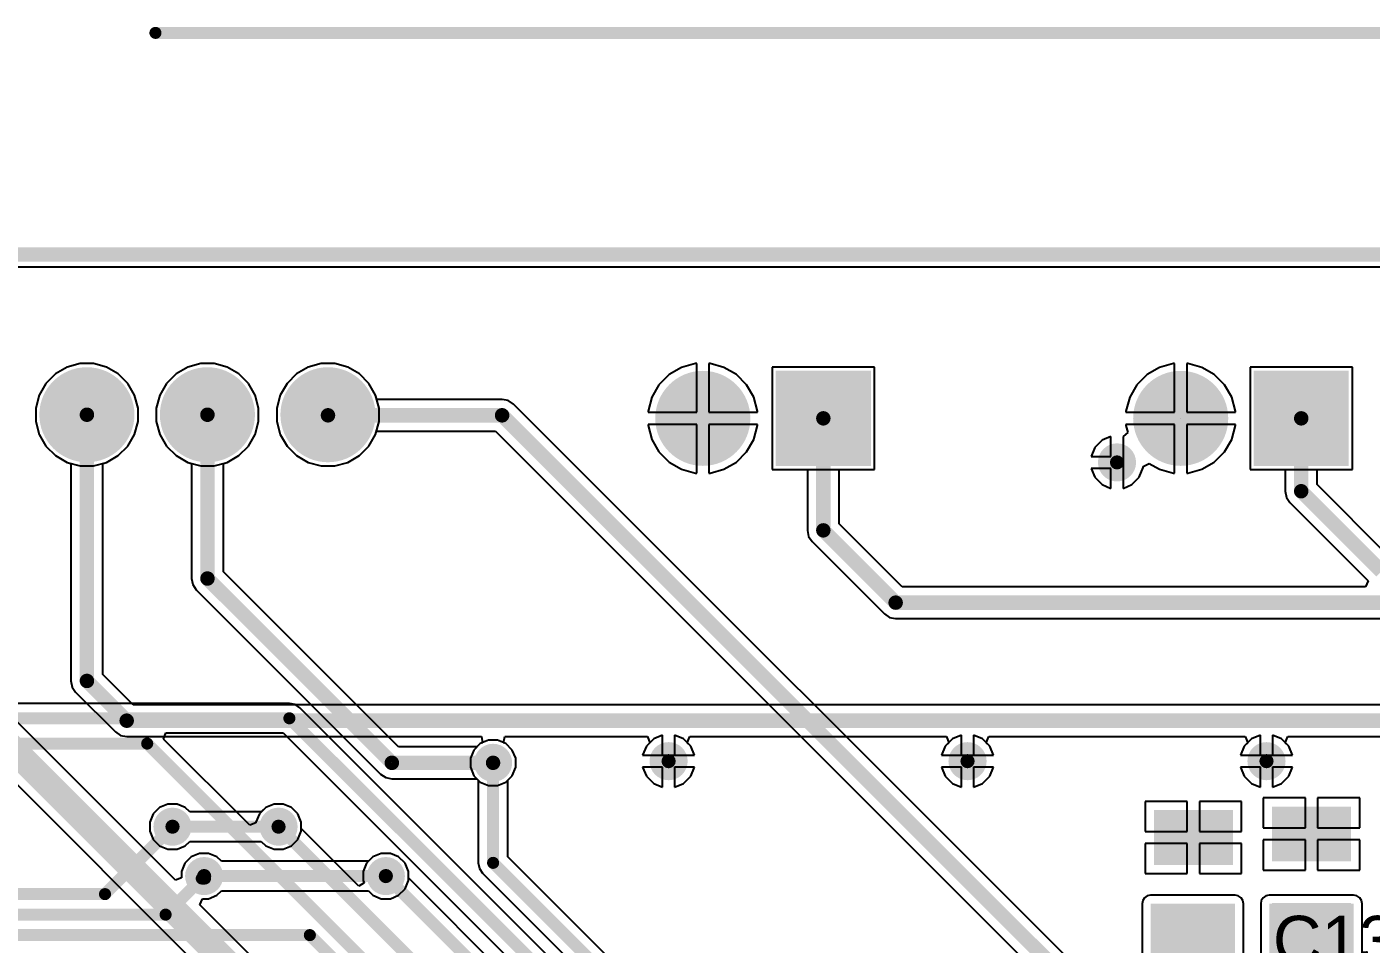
# Model space of a CAD drawing. Header units: millimetres. Extents: x -1231 to 5080, y -1243 to 680.
# Drawn here: x 52.48 to 80.81, y 34.51 to 53.85 of the extents above; entities that cross this region are included whole.
import ezdxf

# ---------------------------------------------------------------- set-up
doc = ezdxf.new("R2010")
doc.units = ezdxf.units.MM
for name, color, linetype in [('BottomLayer', 5, 'Continuous'), ('BottomPaste', 16, 'Continuous'), ('BottomSolder', 6, 'Continuous'), ('Mechanical1', 6, 'Continuous'), ('Mechanical2', 216, 'Continuous'), ('MultiLayer', 9, 'Continuous'), ('PadHoleLayer', 156, 'Continuous'), ('TopLayer', 1, 'Continuous'), ('TopOverlay', 2, 'Continuous'), ('TopSolder', 216, 'Continuous'), ('ViaHoleLayer', 16, 'Continuous')]:
    doc.layers.add(name, color=color, linetype=linetype)
doc.styles.add('Arial', font='', dxfattribs={"height": 0.2})
doc.styles.get('Arial').set_extended_font_data('Arial')

# ---------------------------------------------------------------- blocks, each defined once
blk = doc.blocks.new('0022232041_B_24')
at = {"layer": 'BottomLayer'}
blk.add_hatch(color=5, dxfattribs=at).paths.add_polyline_path([(-4.71, 0.9), (-2.91, 0.9), (-2.91, -0.9), (-4.71, -0.9)])
h = blk.add_hatch(color=5, dxfattribs=at)
edge = h.paths.add_edge_path()
edge.add_arc((-1.27, 0), 0.9, 0, 360)
h = blk.add_hatch(color=5, dxfattribs=at)
edge = h.paths.add_edge_path()
edge.add_arc((1.27, 0), 0.9, 0, 360)
h = blk.add_hatch(color=5, dxfattribs=at)
edge = h.paths.add_edge_path()
edge.add_arc((3.81, 0), 0.9, 0, 360)
at = {"layer": 'BottomSolder'}
blk.add_hatch(color=6, dxfattribs=at).paths.add_polyline_path([(-4.812, 1.002), (-2.808, 1.002), (-2.808, -1.002), (-4.812, -1.002)])
h = blk.add_hatch(color=6, dxfattribs=at)
edge = h.paths.add_edge_path()
edge.add_arc((-1.27, 0), 1.002, 0, 360)
h = blk.add_hatch(color=6, dxfattribs=at)
edge = h.paths.add_edge_path()
edge.add_arc((1.27, 0), 1.002, 0, 360)
h = blk.add_hatch(color=6, dxfattribs=at)
edge = h.paths.add_edge_path()
edge.add_arc((3.81, 0), 1.002, 0, 360)
at = {"layer": 'MultiLayer'}
blk.add_hatch(color=9, dxfattribs=at).paths.add_polyline_path([(-4.71, 0.9), (-2.91, 0.9), (-2.91, -0.9), (-4.71, -0.9)])
h = blk.add_hatch(color=9, dxfattribs=at)
edge = h.paths.add_edge_path()
edge.add_arc((-1.27, 0), 0.9, 0, 360)
h = blk.add_hatch(color=9, dxfattribs=at)
edge = h.paths.add_edge_path()
edge.add_arc((1.27, 0), 0.9, 0, 360)
h = blk.add_hatch(color=9, dxfattribs=at)
edge = h.paths.add_edge_path()
edge.add_arc((3.81, 0), 0.9, 0, 360)
at = {"layer": 'PadHoleLayer'}
h = blk.add_hatch(color=156, dxfattribs=at)
edge = h.paths.add_edge_path()
edge.add_arc((-3.81, 0), 0.51, 0, 360)
h = blk.add_hatch(color=156, dxfattribs=at)
edge = h.paths.add_edge_path()
edge.add_arc((-1.27, 0), 0.51, 0, 360)
h = blk.add_hatch(color=156, dxfattribs=at)
edge = h.paths.add_edge_path()
edge.add_arc((1.27, 0), 0.51, 0, 360)
h = blk.add_hatch(color=156, dxfattribs=at)
edge = h.paths.add_edge_path()
edge.add_arc((3.81, 0), 0.51, 0, 360)
at = {"layer": 'TopLayer'}
blk.add_hatch(color=1, dxfattribs=at).paths.add_polyline_path([(-4.71, 0.9), (-2.91, 0.9), (-2.91, -0.9), (-4.71, -0.9)])
h = blk.add_hatch(color=1, dxfattribs=at)
edge = h.paths.add_edge_path()
edge.add_arc((-1.27, 0), 0.9, 0, 360)
h = blk.add_hatch(color=1, dxfattribs=at)
edge = h.paths.add_edge_path()
edge.add_arc((1.27, 0), 0.9, 0, 360)
h = blk.add_hatch(color=1, dxfattribs=at)
edge = h.paths.add_edge_path()
edge.add_arc((3.81, 0), 0.9, 0, 360)
at = {"layer": 'TopSolder'}
blk.add_hatch(color=216, dxfattribs=at).paths.add_polyline_path([(-4.812, 1.002), (-2.808, 1.002), (-2.808, -1.002), (-4.812, -1.002)])
h = blk.add_hatch(color=216, dxfattribs=at)
edge = h.paths.add_edge_path()
edge.add_arc((-1.27, 0), 1.002, 0, 360)
h = blk.add_hatch(color=216, dxfattribs=at)
edge = h.paths.add_edge_path()
edge.add_arc((1.27, 0), 1.002, 0, 360)
h = blk.add_hatch(color=216, dxfattribs=at)
edge = h.paths.add_edge_path()
edge.add_arc((3.81, 0), 1.002, 0, 360)
blk = doc.blocks.new('022232021_B_47')
at = {"layer": 'BottomLayer'}
blk.add_hatch(color=5, dxfattribs=at).paths.add_polyline_path([(-2.17, 0.9), (-0.37, 0.9), (-0.37, -0.9), (-2.17, -0.9)])
h = blk.add_hatch(color=5, dxfattribs=at)
edge = h.paths.add_edge_path()
edge.add_arc((1.27, 0), 0.9, 0, 360)
at = {"layer": 'BottomSolder'}
blk.add_hatch(color=6, dxfattribs=at).paths.add_polyline_path([(-2.272, 1.002), (-0.268, 1.002), (-0.268, -1.002), (-2.272, -1.002)])
h = blk.add_hatch(color=6, dxfattribs=at)
edge = h.paths.add_edge_path()
edge.add_arc((1.27, 0), 1.002, 0, 360)
at = {"layer": 'MultiLayer'}
blk.add_hatch(color=9, dxfattribs=at).paths.add_polyline_path([(-2.17, 0.9), (-0.37, 0.9), (-0.37, -0.9), (-2.17, -0.9)])
h = blk.add_hatch(color=9, dxfattribs=at)
edge = h.paths.add_edge_path()
edge.add_arc((1.27, 0), 0.9, 0, 360)
at = {"layer": 'PadHoleLayer'}
h = blk.add_hatch(color=156, dxfattribs=at)
edge = h.paths.add_edge_path()
edge.add_arc((-1.27, 0), 0.51, 0, 360)
h = blk.add_hatch(color=156, dxfattribs=at)
edge = h.paths.add_edge_path()
edge.add_arc((1.27, 0), 0.51, 0, 360)
at = {"layer": 'TopLayer'}
blk.add_hatch(color=1, dxfattribs=at).paths.add_polyline_path([(-2.17, 0.9), (-0.37, 0.9), (-0.37, -0.9), (-2.17, -0.9)])
h = blk.add_hatch(color=1, dxfattribs=at)
edge = h.paths.add_edge_path()
edge.add_arc((1.27, 0), 0.9, 0, 360)
at = {"layer": 'TopSolder'}
blk.add_hatch(color=216, dxfattribs=at).paths.add_polyline_path([(-2.272, 1.002), (-0.268, 1.002), (-0.268, -1.002), (-2.272, -1.002)])
h = blk.add_hatch(color=216, dxfattribs=at)
edge = h.paths.add_edge_path()
edge.add_arc((1.27, 0), 1.002, 0, 360)
blk = doc.blocks.new('022232021_B_48')
at = {"layer": 'BottomLayer'}
blk.add_hatch(color=5, dxfattribs=at).paths.add_polyline_path([(-2.17, 0.9), (-0.37, 0.9), (-0.37, -0.9), (-2.17, -0.9)])
h = blk.add_hatch(color=5, dxfattribs=at)
edge = h.paths.add_edge_path()
edge.add_arc((1.27, 0), 0.9, 0, 360)
at = {"layer": 'BottomSolder'}
blk.add_hatch(color=6, dxfattribs=at).paths.add_polyline_path([(-2.272, 1.002), (-0.268, 1.002), (-0.268, -1.002), (-2.272, -1.002)])
h = blk.add_hatch(color=6, dxfattribs=at)
edge = h.paths.add_edge_path()
edge.add_arc((1.27, 0), 1.002, 0, 360)
at = {"layer": 'MultiLayer'}
blk.add_hatch(color=9, dxfattribs=at).paths.add_polyline_path([(-2.17, 0.9), (-0.37, 0.9), (-0.37, -0.9), (-2.17, -0.9)])
h = blk.add_hatch(color=9, dxfattribs=at)
edge = h.paths.add_edge_path()
edge.add_arc((1.27, 0), 0.9, 0, 360)
at = {"layer": 'PadHoleLayer'}
h = blk.add_hatch(color=156, dxfattribs=at)
edge = h.paths.add_edge_path()
edge.add_arc((-1.27, 0), 0.51, 0, 360)
h = blk.add_hatch(color=156, dxfattribs=at)
edge = h.paths.add_edge_path()
edge.add_arc((1.27, 0), 0.51, 0, 360)
at = {"layer": 'TopLayer'}
blk.add_hatch(color=1, dxfattribs=at).paths.add_polyline_path([(-2.17, 0.9), (-0.37, 0.9), (-0.37, -0.9), (-2.17, -0.9)])
h = blk.add_hatch(color=1, dxfattribs=at)
edge = h.paths.add_edge_path()
edge.add_arc((1.27, 0), 0.9, 0, 360)
at = {"layer": 'TopSolder'}
blk.add_hatch(color=216, dxfattribs=at).paths.add_polyline_path([(-2.272, 1.002), (-0.268, 1.002), (-0.268, -1.002), (-2.272, -1.002)])
h = blk.add_hatch(color=216, dxfattribs=at)
edge = h.paths.add_edge_path()
edge.add_arc((1.27, 0), 1.002, 0, 360)
blk = doc.blocks.new('CAP_0805_B_58')
at = {"layer": 'BottomLayer'}
for points in [[(-1.524, 0.762), (-0.508, 0.762), (-0.508, -0.762), (-1.524, -0.762)], [(0.508, 0.762), (1.524, 0.762), (1.524, -0.762), (0.508, -0.762)]]:
    blk.add_hatch(color=5, dxfattribs=at).paths.add_polyline_path(points)
at = {"layer": 'BottomPaste'}
for points in [[(-1.524, 0.762), (-0.508, 0.762), (-0.508, -0.762), (-1.524, -0.762)], [(0.508, 0.762), (1.524, 0.762), (1.524, -0.762), (0.508, -0.762)]]:
    blk.add_hatch(color=16, dxfattribs=at).paths.add_polyline_path(points)
at = {"layer": 'BottomSolder'}
for points in [[(-1.594, 0.832), (-0.438, 0.832), (-0.438, -0.832), (-1.594, -0.832)], [(0.438, 0.832), (1.594, 0.832), (1.594, -0.832), (0.438, -0.832)]]:
    blk.add_hatch(color=6, dxfattribs=at).paths.add_polyline_path(points)
blk = doc.blocks.new('CAP_0805_B_59')
at = {"layer": 'BottomLayer'}
for points in [[(-1.524, 0.762), (-0.508, 0.762), (-0.508, -0.762), (-1.524, -0.762)], [(0.508, 0.762), (1.524, 0.762), (1.524, -0.762), (0.508, -0.762)]]:
    blk.add_hatch(color=5, dxfattribs=at).paths.add_polyline_path(points)
at = {"layer": 'BottomPaste'}
for points in [[(-1.524, 0.762), (-0.508, 0.762), (-0.508, -0.762), (-1.524, -0.762)], [(0.508, 0.762), (1.524, 0.762), (1.524, -0.762), (0.508, -0.762)]]:
    blk.add_hatch(color=16, dxfattribs=at).paths.add_polyline_path(points)
at = {"layer": 'BottomSolder'}
for points in [[(-1.594, 0.832), (-0.438, 0.832), (-0.438, -0.832), (-1.594, -0.832)], [(0.438, 0.832), (1.594, 0.832), (1.594, -0.832), (0.438, -0.832)]]:
    blk.add_hatch(color=6, dxfattribs=at).paths.add_polyline_path(points)

msp = doc.modelspace()

# ---------------------------------------------------------------- hatches: boundary and pattern name
at = {"layer": 'BottomLayer'}
h = msp.add_hatch(color=5, dxfattribs=at)
edge = h.paths.add_edge_path()
edge.add_arc((75.455, 44.664), 0.3, 0, 360)
h = msp.add_hatch(color=5, dxfattribs=at)
edge = h.paths.add_edge_path()
edge.add_arc((62.306, 38.329), 0.3, 0, 360)
h = msp.add_hatch(color=5, dxfattribs=at)
edge = h.paths.add_edge_path()
edge.add_arc((66.005, 38.364), 0.3, 0, 360)
h = msp.add_hatch(color=5, dxfattribs=at)
edge = h.paths.add_edge_path()
edge.add_arc((72.305, 38.364), 0.3, 0, 360)
h = msp.add_hatch(color=5, dxfattribs=at)
edge = h.paths.add_edge_path()
edge.add_arc((78.605, 38.364), 0.3, 0, 360)
h = msp.add_hatch(color=5, dxfattribs=at)
edge = h.paths.add_edge_path()
edge.add_arc((55.55, 36.982), 0.3, 0, 360)
h = msp.add_hatch(color=5, dxfattribs=at)
edge = h.paths.add_edge_path()
edge.add_arc((57.785, 36.982), 0.3, 0, 360)
h = msp.add_hatch(color=5, dxfattribs=at)
edge = h.paths.add_edge_path()
edge.add_arc((56.217, 35.941), 0.3, 0, 360)
h = msp.add_hatch(color=5, dxfattribs=at)
edge = h.paths.add_edge_path()
edge.add_arc((60.046, 35.941), 0.3, 0, 360)
for points in [[(76.164, 33.096), (77.942, 33.096), (77.942, 35.357), (76.164, 35.357)], [(78.664, 33.096), (80.442, 33.096), (80.442, 35.357), (78.664, 35.357)]]:
    msp.add_hatch(color=5, dxfattribs=at).paths.add_polyline_path(points)
at = {"layer": 'BottomSolder'}
h = msp.add_hatch(color=6, dxfattribs=at)
edge = h.paths.add_edge_path()
edge.add_arc((75.455, 44.664), 0.402, 0, 360)
h = msp.add_hatch(color=6, dxfattribs=at)
edge = h.paths.add_edge_path()
edge.add_arc((62.306, 38.329), 0.402, 0, 360)
h = msp.add_hatch(color=6, dxfattribs=at)
edge = h.paths.add_edge_path()
edge.add_arc((66.005, 38.364), 0.402, 0, 360)
h = msp.add_hatch(color=6, dxfattribs=at)
edge = h.paths.add_edge_path()
edge.add_arc((72.305, 38.364), 0.402, 0, 360)
h = msp.add_hatch(color=6, dxfattribs=at)
edge = h.paths.add_edge_path()
edge.add_arc((78.605, 38.364), 0.402, 0, 360)
h = msp.add_hatch(color=6, dxfattribs=at)
edge = h.paths.add_edge_path()
edge.add_arc((55.55, 36.982), 0.402, 0, 360)
h = msp.add_hatch(color=6, dxfattribs=at)
edge = h.paths.add_edge_path()
edge.add_arc((57.785, 36.982), 0.402, 0, 360)
h = msp.add_hatch(color=6, dxfattribs=at)
edge = h.paths.add_edge_path()
edge.add_arc((56.217, 35.941), 0.402, 0, 360)
h = msp.add_hatch(color=6, dxfattribs=at)
edge = h.paths.add_edge_path()
edge.add_arc((60.046, 35.941), 0.402, 0, 360)
at = {"layer": 'TopLayer'}
h = msp.add_hatch(color=1, dxfattribs=at)
edge = h.paths.add_edge_path()
edge.add_arc((75.455, 44.664), 0.3, 0, 360)
h = msp.add_hatch(color=1, dxfattribs=at)
edge = h.paths.add_edge_path()
edge.add_arc((62.306, 38.329), 0.3, 0, 360)
h = msp.add_hatch(color=1, dxfattribs=at)
edge = h.paths.add_edge_path()
edge.add_arc((66.005, 38.364), 0.3, 0, 360)
h = msp.add_hatch(color=1, dxfattribs=at)
edge = h.paths.add_edge_path()
edge.add_arc((72.305, 38.364), 0.3, 0, 360)
h = msp.add_hatch(color=1, dxfattribs=at)
edge = h.paths.add_edge_path()
edge.add_arc((78.605, 38.364), 0.3, 0, 360)
h = msp.add_hatch(color=1, dxfattribs=at)
edge = h.paths.add_edge_path()
edge.add_arc((55.55, 36.982), 0.3, 0, 360)
h = msp.add_hatch(color=1, dxfattribs=at)
edge = h.paths.add_edge_path()
edge.add_arc((57.785, 36.982), 0.3, 0, 360)
h = msp.add_hatch(color=1, dxfattribs=at)
edge = h.paths.add_edge_path()
edge.add_arc((56.217, 35.941), 0.3, 0, 360)
h = msp.add_hatch(color=1, dxfattribs=at)
edge = h.paths.add_edge_path()
edge.add_arc((60.046, 35.941), 0.3, 0, 360)
at = {"layer": 'TopSolder'}
h = msp.add_hatch(color=216, dxfattribs=at)
edge = h.paths.add_edge_path()
edge.add_arc((75.455, 44.664), 0.402, 0, 360)
h = msp.add_hatch(color=216, dxfattribs=at)
edge = h.paths.add_edge_path()
edge.add_arc((62.306, 38.329), 0.402, 0, 360)
h = msp.add_hatch(color=216, dxfattribs=at)
edge = h.paths.add_edge_path()
edge.add_arc((66.005, 38.364), 0.402, 0, 360)
h = msp.add_hatch(color=216, dxfattribs=at)
edge = h.paths.add_edge_path()
edge.add_arc((72.305, 38.364), 0.402, 0, 360)
h = msp.add_hatch(color=216, dxfattribs=at)
edge = h.paths.add_edge_path()
edge.add_arc((78.605, 38.364), 0.402, 0, 360)
h = msp.add_hatch(color=216, dxfattribs=at)
edge = h.paths.add_edge_path()
edge.add_arc((55.55, 36.982), 0.402, 0, 360)
h = msp.add_hatch(color=216, dxfattribs=at)
edge = h.paths.add_edge_path()
edge.add_arc((57.785, 36.982), 0.402, 0, 360)
h = msp.add_hatch(color=216, dxfattribs=at)
edge = h.paths.add_edge_path()
edge.add_arc((56.217, 35.941), 0.402, 0, 360)
h = msp.add_hatch(color=216, dxfattribs=at)
edge = h.paths.add_edge_path()
edge.add_arc((60.046, 35.941), 0.402, 0, 360)
at = {"layer": 'ViaHoleLayer'}
h = msp.add_hatch(color=16, dxfattribs=at)
edge = h.paths.add_edge_path()
edge.add_arc((75.455, 44.664), 0.15, 0, 360)
h = msp.add_hatch(color=16, dxfattribs=at)
edge = h.paths.add_edge_path()
edge.add_arc((62.306, 38.329), 0.15, 0, 360)
h = msp.add_hatch(color=16, dxfattribs=at)
edge = h.paths.add_edge_path()
edge.add_arc((66.005, 38.364), 0.15, 0, 360)
h = msp.add_hatch(color=16, dxfattribs=at)
edge = h.paths.add_edge_path()
edge.add_arc((72.305, 38.364), 0.15, 0, 360)
h = msp.add_hatch(color=16, dxfattribs=at)
edge = h.paths.add_edge_path()
edge.add_arc((78.605, 38.364), 0.15, 0, 360)
h = msp.add_hatch(color=16, dxfattribs=at)
edge = h.paths.add_edge_path()
edge.add_arc((55.55, 36.982), 0.15, 0, 360)
h = msp.add_hatch(color=16, dxfattribs=at)
edge = h.paths.add_edge_path()
edge.add_arc((57.785, 36.982), 0.15, 0, 360)
h = msp.add_hatch(color=16, dxfattribs=at)
edge = h.paths.add_edge_path()
edge.add_arc((56.217, 35.941), 0.15, 0, 360)
h = msp.add_hatch(color=16, dxfattribs=at)
edge = h.paths.add_edge_path()
edge.add_arc((60.046, 35.941), 0.15, 0, 360)

# ---------------------------------------------------------------- linework, layer by layer
at = {"layer": 'BottomLayer'}
for p, q in [((-1.443, 48.788), (99.639, 48.788)), ((53.605, 46.747), (53.33, 46.674)), ((53.888, 46.747), (53.605, 46.747)), ((54.162, 46.674), (53.888, 46.747)), ((56.145, 46.747), (55.87, 46.674)), ((56.428, 46.747), (56.145, 46.747)), ((56.702, 46.674), (56.428, 46.747)), ((58.685, 46.747), (58.41, 46.674)), ((58.968, 46.747), (58.685, 46.747)), ((59.242, 46.674), (58.968, 46.747)), ((66.574, 46.747), (66.28, 46.668)), ((66.599, 46.747), (66.574, 46.747)), ((66.599, 45.72), (66.599, 46.747)), ((66.878, 46.747), (66.853, 46.747)), ((66.853, 46.747), (66.853, 45.72)), ((67.171, 46.668), (66.878, 46.747)), ((76.645, 46.747), (76.351, 46.668)), ((76.67, 46.747), (76.645, 46.747)), ((76.67, 45.72), (76.67, 46.747)), ((76.949, 46.747), (76.924, 46.747)), ((76.924, 46.747), (76.924, 45.72)), ((77.242, 46.668), (76.949, 46.747)), ((53.085, 46.532), (52.884, 46.331)), ((53.33, 46.674), (53.085, 46.532)), ((54.408, 46.532), (54.162, 46.674)), ((54.609, 46.331), (54.408, 46.532)), ((55.625, 46.532), (55.424, 46.331)), ((55.87, 46.674), (55.625, 46.532)), ((56.948, 46.532), (56.702, 46.674)), ((57.149, 46.331), (56.948, 46.532)), ((58.165, 46.532), (57.964, 46.331)), ((58.41, 46.674), (58.165, 46.532)), ((59.488, 46.532), (59.242, 46.674)), ((59.689, 46.331), (59.488, 46.532)), ((66.017, 46.516), (65.802, 46.302)), ((66.28, 46.668), (66.017, 46.516)), ((67.434, 46.516), (67.171, 46.668)), ((67.649, 46.302), (67.434, 46.516)), ((70.344, 46.671), (68.188, 46.671)), ((68.188, 46.671), (68.188, 44.515)), ((70.344, 44.515), (70.344, 46.671)), ((76.088, 46.516), (75.873, 46.302)), ((76.351, 46.668), (76.088, 46.516)), ((77.505, 46.516), (77.242, 46.668)), ((77.72, 46.302), (77.505, 46.516)), ((80.415, 46.671), (78.259, 46.671)), ((78.259, 46.671), (78.259, 44.515)), ((80.415, 44.515), (80.415, 46.671)), ((52.884, 46.331), (52.742, 46.085)), ((54.751, 46.085), (54.609, 46.331)), ((55.424, 46.331), (55.282, 46.085)), ((57.291, 46.085), (57.149, 46.331)), ((57.964, 46.331), (57.822, 46.085)), ((59.831, 46.085), (59.689, 46.331)), ((65.802, 46.302), (65.65, 46.038)), ((67.801, 46.038), (67.649, 46.302)), ((75.873, 46.302), (75.722, 46.038)), ((77.872, 46.038), (77.72, 46.302)), ((52.742, 46.085), (52.669, 45.811)), ((54.824, 45.811), (54.751, 46.085)), ((55.282, 46.085), (55.209, 45.811)), ((57.364, 45.811), (57.291, 46.085)), ((57.822, 46.085), (57.749, 45.811)), ((59.855, 45.993), (59.831, 46.085)), ((62.497, 45.993), (59.855, 45.993)), ((62.626, 45.968), (62.497, 45.993)), ((62.735, 45.895), (62.626, 45.968)), ((75.865, 32.764), (62.735, 45.895)), ((65.65, 46.038), (65.572, 45.745)), ((67.88, 45.745), (67.801, 46.038)), ((75.722, 46.038), (75.643, 45.745)), ((77.951, 45.745), (77.872, 46.038)), ((52.669, 45.811), (52.669, 45.527)), ((54.824, 45.527), (54.824, 45.811)), ((55.209, 45.811), (55.209, 45.527)), ((57.364, 45.527), (57.364, 45.811)), ((57.749, 45.811), (57.749, 45.527)), ((65.572, 45.745), (65.572, 45.72)), ((65.572, 45.72), (66.599, 45.72)), ((66.853, 45.72), (67.88, 45.72)), ((67.88, 45.72), (67.88, 45.745)), ((75.643, 45.745), (75.643, 45.72)), ((75.643, 45.72), (76.67, 45.72)), ((76.924, 45.72), (77.951, 45.72)), ((77.951, 45.72), (77.951, 45.745)), ((52.669, 45.527), (52.742, 45.253)), ((54.751, 45.253), (54.824, 45.527)), ((55.209, 45.527), (55.282, 45.253)), ((57.291, 45.253), (57.364, 45.527)), ((57.749, 45.527), (57.822, 45.253)), ((66.599, 45.466), (65.572, 45.466)), ((65.572, 45.466), (65.572, 45.441)), ((65.572, 45.441), (65.65, 45.148)), ((66.599, 44.439), (66.599, 45.466)), ((67.88, 45.466), (66.853, 45.466)), ((66.853, 45.466), (66.853, 44.439)), ((67.801, 45.148), (67.88, 45.441)), ((67.88, 45.441), (67.88, 45.466)), ((76.67, 45.466), (75.643, 45.466)), ((75.643, 45.466), (75.643, 45.441)), ((75.643, 45.441), (75.683, 45.293)), ((76.67, 44.439), (76.67, 45.466)), ((76.797, 45.593), (76.797, 45.593)), ((76.797, 45.593), (76.797, 45.593)), ((76.797, 45.593), (76.797, 45.593)), ((77.951, 45.466), (76.924, 45.466)), ((76.924, 45.466), (76.924, 44.439)), ((77.872, 45.148), (77.951, 45.441)), ((77.951, 45.441), (77.951, 45.466)), ((52.742, 45.253), (52.884, 45.007)), ((54.609, 45.007), (54.751, 45.253)), ((55.282, 45.253), (55.424, 45.007)), ((57.149, 45.007), (57.291, 45.253)), ((57.822, 45.253), (57.964, 45.007)), ((59.689, 45.007), (59.831, 45.253)), ((59.831, 45.253), (59.849, 45.32)), ((59.849, 45.32), (62.357, 45.32)), ((62.357, 45.32), (76.207, 31.47)), ((65.65, 45.148), (65.802, 44.884)), ((67.649, 44.884), (67.801, 45.148)), ((75.141, 45.134), (74.986, 44.978)), ((75.328, 45.211), (75.141, 45.134)), ((75.328, 44.791), (75.328, 45.211)), ((75.587, 45.209), (75.582, 45.211)), ((75.582, 45.211), (75.582, 44.664)), ((75.683, 45.293), (75.587, 45.209)), ((77.72, 44.884), (77.872, 45.148)), ((52.884, 45.007), (53.085, 44.807)), ((53.085, 44.807), (53.33, 44.665)), ((54.162, 44.665), (54.408, 44.807)), ((54.408, 44.807), (54.609, 45.007)), ((55.424, 45.007), (55.625, 44.807)), ((55.625, 44.807), (55.87, 44.665)), ((56.702, 44.665), (56.948, 44.807)), ((56.948, 44.807), (57.149, 45.007)), ((57.964, 45.007), (58.165, 44.807)), ((58.165, 44.807), (58.41, 44.665)), ((59.242, 44.665), (59.488, 44.807)), ((59.488, 44.807), (59.689, 45.007)), ((65.802, 44.884), (66.017, 44.67)), ((67.434, 44.67), (67.649, 44.884)), ((74.986, 44.978), (74.908, 44.791)), ((74.908, 44.791), (75.328, 44.791)), ((77.505, 44.67), (77.72, 44.884)), ((53.33, 44.665), (53.605, 44.591)), ((53.605, 44.591), (53.888, 44.591)), ((53.888, 44.591), (54.162, 44.665)), ((55.87, 44.665), (55.95, 44.644)), ((55.95, 44.644), (55.95, 42.215)), ((56.623, 44.644), (56.702, 44.665)), ((56.623, 42.354), (56.623, 44.644)), ((58.41, 44.665), (58.685, 44.591)), ((58.685, 44.591), (58.968, 44.591)), ((58.968, 44.591), (59.242, 44.665)), ((66.017, 44.67), (66.28, 44.518)), ((66.28, 44.518), (66.574, 44.439)), ((66.878, 44.439), (67.171, 44.518)), ((67.171, 44.518), (67.434, 44.67)), ((68.188, 44.515), (70.344, 44.515)), ((75.328, 44.537), (74.908, 44.537)), ((74.908, 44.537), (74.986, 44.351)), ((75.328, 44.117), (75.328, 44.537)), ((75.582, 44.664), (75.582, 44.117)), ((75.925, 44.351), (76.009, 44.554)), ((76.009, 44.58), (76.136, 44.642)), ((76.009, 44.554), (76.009, 44.58)), ((76.136, 44.642), (76.351, 44.518)), ((76.351, 44.518), (76.645, 44.439)), ((76.949, 44.439), (77.242, 44.518)), ((77.242, 44.518), (77.505, 44.67)), ((78.259, 44.515), (80.415, 44.515)), ((66.574, 44.439), (66.599, 44.439)), ((66.853, 44.439), (66.878, 44.439)), ((74.986, 44.351), (75.141, 44.195)), ((75.141, 44.195), (75.328, 44.117)), ((75.582, 44.117), (75.769, 44.195)), ((75.769, 44.195), (75.925, 44.351)), ((76.645, 44.439), (76.67, 44.439)), ((76.924, 44.439), (76.949, 44.439)), ((55.95, 42.215), (55.975, 42.086)), ((60.312, 38.665), (56.623, 42.354)), ((55.975, 42.086), (56.048, 41.977)), ((56.048, 41.977), (59.935, 38.091)), ((58.014, 39.579), (47.174, 39.579)), ((58.133, 39.556), (58.014, 39.579)), ((58.233, 39.488), (58.133, 39.556)), ((69.888, 27.834), (58.233, 39.488)), ((55.36, 38.831), (55.413, 38.958)), ((57.18, 37.011), (55.36, 38.831)), ((55.413, 38.958), (57.885, 38.958)), ((57.885, 38.958), (69.539, 27.303)), ((65.691, 38.834), (65.536, 38.678)), ((65.878, 38.911), (65.691, 38.834)), ((65.878, 38.491), (65.878, 38.911)), ((66.319, 38.834), (66.132, 38.911)), ((66.132, 38.911), (66.132, 38.491)), ((66.475, 38.678), (66.319, 38.834)), ((71.991, 38.834), (71.836, 38.678)), ((72.178, 38.911), (71.991, 38.834)), ((72.178, 38.491), (72.178, 38.911)), ((72.619, 38.834), (72.432, 38.911)), ((72.432, 38.911), (72.432, 38.491)), ((72.775, 38.678), (72.619, 38.834)), ((78.291, 38.834), (78.136, 38.678)), ((78.478, 38.911), (78.291, 38.834)), ((78.478, 38.491), (78.478, 38.911)), ((78.919, 38.834), (78.732, 38.911)), ((78.732, 38.911), (78.732, 38.491)), ((79.075, 38.678), (78.919, 38.834)), ((61.967, 38.665), (60.312, 38.665)), ((62.036, 38.734), (61.967, 38.665)), ((62.211, 38.806), (62.036, 38.734)), ((62.401, 38.806), (62.211, 38.806)), ((62.577, 38.734), (62.401, 38.806)), ((62.711, 38.599), (62.577, 38.734)), ((62.784, 38.424), (62.711, 38.599)), ((65.536, 38.678), (65.458, 38.491)), ((66.552, 38.491), (66.475, 38.678)), ((71.836, 38.678), (71.758, 38.491)), ((72.852, 38.491), (72.775, 38.678)), ((78.136, 38.678), (78.058, 38.491)), ((79.152, 38.491), (79.075, 38.678)), ((62.784, 38.234), (62.784, 38.424)), ((65.458, 38.491), (65.878, 38.491)), ((66.132, 38.491), (66.552, 38.491)), ((71.758, 38.491), (72.178, 38.491)), ((72.432, 38.491), (72.852, 38.491)), ((78.058, 38.491), (78.478, 38.491)), ((78.732, 38.491), (79.152, 38.491)), ((59.935, 38.091), (60.044, 38.018)), ((60.044, 38.018), (60.173, 37.992)), ((60.173, 37.992), (61.967, 37.992)), ((61.967, 37.992), (62.036, 37.924)), ((62.577, 37.924), (62.711, 38.058)), ((62.711, 38.058), (62.784, 38.234)), ((65.878, 38.237), (65.458, 38.237)), ((65.458, 38.237), (65.536, 38.051)), ((65.536, 38.051), (65.691, 37.895)), ((65.878, 37.817), (65.878, 38.237)), ((66.552, 38.237), (66.132, 38.237)), ((66.132, 38.237), (66.132, 37.817)), ((66.319, 37.895), (66.475, 38.051)), ((66.475, 38.051), (66.552, 38.237)), ((72.178, 38.237), (71.758, 38.237)), ((71.758, 38.237), (71.836, 38.051)), ((71.836, 38.051), (71.991, 37.895)), ((72.178, 37.817), (72.178, 38.237)), ((72.852, 38.237), (72.432, 38.237)), ((72.432, 38.237), (72.432, 37.817)), ((72.619, 37.895), (72.775, 38.051)), ((72.775, 38.051), (72.852, 38.237)), ((78.478, 38.237), (78.058, 38.237)), ((78.058, 38.237), (78.136, 38.051)), ((78.136, 38.051), (78.291, 37.895)), ((78.478, 37.817), (78.478, 38.237)), ((79.152, 38.237), (78.732, 38.237)), ((78.732, 38.237), (78.732, 37.817)), ((78.919, 37.895), (79.075, 38.051)), ((79.075, 38.051), (79.152, 38.237)), ((62.036, 37.924), (62.211, 37.851)), ((62.211, 37.851), (62.401, 37.851)), ((62.401, 37.851), (62.577, 37.924)), ((65.691, 37.895), (65.878, 37.817)), ((66.132, 37.817), (66.319, 37.895)), ((71.991, 37.895), (72.178, 37.817)), ((72.432, 37.817), (72.619, 37.895)), ((78.291, 37.895), (78.478, 37.817)), ((78.732, 37.817), (78.919, 37.895)), ((57.69, 37.46), (57.514, 37.387)), ((57.88, 37.46), (57.69, 37.46)), ((58.056, 37.387), (57.88, 37.46)), ((76.937, 37.516), (76.048, 37.516)), ((76.048, 37.516), (76.048, 36.881)), ((76.937, 36.881), (76.937, 37.516)), ((78.08, 37.516), (77.191, 37.516)), ((77.191, 37.516), (77.191, 36.881)), ((78.08, 36.881), (78.08, 37.516)), ((79.426, 37.592), (78.537, 37.592)), ((78.537, 37.592), (78.537, 36.957)), ((79.426, 36.957), (79.426, 37.592)), ((80.569, 37.592), (79.68, 37.592)), ((79.68, 37.592), (79.68, 36.957)), ((80.569, 36.957), (80.569, 37.592)), ((57.38, 37.253), (57.307, 37.077)), ((57.514, 37.387), (57.38, 37.253)), ((58.19, 37.253), (58.056, 37.387)), ((58.263, 37.077), (58.19, 37.253)), ((57.307, 37.063), (57.18, 37.011)), ((57.307, 37.077), (57.307, 37.063)), ((58.263, 36.944), (58.263, 37.077)), ((59.479, 35.727), (58.263, 36.944)), ((76.048, 36.881), (76.937, 36.881)), ((77.191, 36.881), (78.08, 36.881)), ((78.537, 36.957), (79.426, 36.957)), ((79.68, 36.957), (80.569, 36.957)), ((76.937, 36.627), (76.048, 36.627)), ((76.048, 36.627), (76.048, 35.992)), ((76.937, 35.992), (76.937, 36.627)), ((78.08, 36.627), (77.191, 36.627)), ((77.191, 36.627), (77.191, 35.992)), ((78.08, 35.992), (78.08, 36.627)), ((79.426, 36.703), (78.537, 36.703)), ((78.537, 36.703), (78.537, 36.068)), ((79.426, 36.068), (79.426, 36.703)), ((80.569, 36.703), (79.68, 36.703)), ((79.68, 36.703), (79.68, 36.068)), ((80.569, 36.068), (80.569, 36.703)), ((59.775, 36.346), (59.641, 36.212)), ((59.951, 36.419), (59.775, 36.346)), ((60.141, 36.419), (59.951, 36.419)), ((60.316, 36.346), (60.141, 36.419)), ((60.451, 36.212), (60.316, 36.346)), ((59.641, 36.212), (59.568, 36.036)), ((59.568, 36.036), (59.568, 35.846)), ((60.523, 36.036), (60.451, 36.212)), ((60.523, 35.903), (60.523, 36.036)), ((76.048, 35.992), (76.937, 35.992)), ((77.191, 35.992), (78.08, 35.992)), ((78.537, 36.068), (79.426, 36.068)), ((79.68, 36.068), (80.569, 36.068)), ((59.587, 35.799), (59.479, 35.727)), ((59.568, 35.846), (59.587, 35.799)), ((67.662, 28.764), (60.523, 35.903)), ((75.996, 35.426), (75.983, 35.357)), ((76.036, 35.485), (75.996, 35.426)), ((76.094, 35.524), (76.036, 35.485)), ((76.164, 35.538), (76.094, 35.524)), ((77.942, 35.538), (76.164, 35.538)), ((78.011, 35.524), (77.942, 35.538)), ((78.07, 35.485), (78.011, 35.524)), ((78.109, 35.426), (78.07, 35.485)), ((78.123, 35.357), (78.109, 35.426)), ((78.496, 35.426), (78.483, 35.357)), ((78.536, 35.485), (78.496, 35.426)), ((78.594, 35.524), (78.536, 35.485)), ((78.664, 35.538), (78.594, 35.524)), ((80.442, 35.538), (78.664, 35.538)), ((80.511, 35.524), (80.442, 35.538)), ((80.57, 35.485), (80.511, 35.524)), ((80.609, 35.426), (80.57, 35.485)), ((80.623, 35.357), (80.609, 35.426)), ((75.983, 35.357), (75.983, 33.274)), ((78.123, 33.274), (78.123, 35.357)), ((78.483, 35.357), (78.483, 33.274)), ((80.623, 33.274), (80.623, 35.357))]:
    msp.add_line(p, q, dxfattribs=at)
for points, const_width in [([(56.286, 42.215), (56.286, 45.669)], 0.305), ([(58.826, 45.657), (62.497, 45.657)], 0.305), ([(62.497, 45.657), (76.543, 31.61)], 0.305), ([(56.286, 42.215), (60.173, 38.329)], 0.305), ([(47.015, 39.268), (58.014, 39.268)], 0.254), ([(58.014, 39.268), (69.85, 27.432)], 0.254), ([(47.168, 38.735), (55.016, 38.735)], 0.254), ([(55.016, 38.735), (66.442, 27.309)], 0.254), ([(60.173, 38.329), (62.306, 38.329)], 0.305), ([(54.127, 35.56), (55.55, 36.982)], 0.254), ([(57.785, 36.982), (66.942, 27.825)], 0.254), ([(55.404, 35.128), (56.166, 35.89)], 0.254), ([(56.166, 35.89), (56.236, 35.89)], 0.254), ([(60.046, 35.941), (67.442, 28.544)], 0.254), ([(39.954, 35.56), (54.127, 35.56)], 0.254), ([(39.624, 35.128), (55.404, 35.128)], 0.254), ([(19.761, 34.696), (58.444, 34.696)], 0.254), ([(58.444, 34.696), (65.942, 27.198)], 0.254)]:
    msp.add_lwpolyline(points, dxfattribs=dict(at, const_width=const_width))
for points, const_width in [([(56.21, 45.669, 1), (56.363, 45.669, 1)], 0.152), ([(58.75, 45.657, 1), (58.903, 45.657, 1)], 0.152), ([(62.42, 45.657, 1), (62.573, 45.657, 1)], 0.152), ([(62.42, 45.657, 1), (62.573, 45.657, 1)], 0.152), ([(56.21, 42.215, 1), (56.363, 42.215, 1)], 0.152), ([(56.21, 42.215, 1), (56.363, 42.215, 1)], 0.152), ([(57.95, 39.268, 1), (58.077, 39.268, 1)], 0.127), ([(57.95, 39.268, 1), (58.077, 39.268, 1)], 0.127), ([(54.953, 38.735, 1), (55.08, 38.735, 1)], 0.127), ([(54.953, 38.735, 1), (55.08, 38.735, 1)], 0.127), ([(60.096, 38.329, 1), (60.249, 38.329, 1)], 0.152), ([(60.096, 38.329, 1), (60.249, 38.329, 1)], 0.152), ([(62.23, 38.329, 1), (62.382, 38.329, 1)], 0.152), ([(55.486, 36.982, 1), (55.613, 36.982, 1)], 0.127), ([(57.721, 36.982, 1), (57.848, 36.982, 1)], 0.127), ([(56.103, 35.89, 1), (56.23, 35.89, 1)], 0.127), ([(56.103, 35.89, 1), (56.23, 35.89, 1)], 0.127), ([(56.172, 35.89, 1), (56.299, 35.89, 1)], 0.127), ([(59.982, 35.941, 1), (60.109, 35.941, 1)], 0.127), ([(54.064, 35.56, 1), (54.191, 35.56, 1)], 0.127), ([(54.064, 35.56, 1), (54.191, 35.56, 1)], 0.127), ([(55.341, 35.128, 1), (55.468, 35.128, 1)], 0.127), ([(55.341, 35.128, 1), (55.468, 35.128, 1)], 0.127), ([(58.381, 34.696, 1), (58.508, 34.696, 1)], 0.127), ([(58.381, 34.696, 1), (58.508, 34.696, 1)], 0.127)]:
    msp.add_lwpolyline(points, format="xyb", close=True, dxfattribs=dict(at, const_width=const_width))
at = {"layer": 'Mechanical1', "const_width": 0.254}
msp.add_lwpolyline([(55.19, 53.721), (99.898, 53.721)], dxfattribs=at)
at = {"layer": 'Mechanical1', "const_width": 0.127}
msp.add_lwpolyline([(55.127, 53.721, 1), (55.254, 53.721, 1)], format="xyb", close=True, dxfattribs=at)
at = {"layer": 'Mechanical2', "const_width": 0.305}
msp.add_lwpolyline([(-1.702, 49.047), (99.898, 49.047)], dxfattribs=at)
at = {"layer": 'TopLayer'}
for p, q in [((48.324, 48.788), (99.639, 48.788)), ((53.605, 46.747), (53.33, 46.674)), ((53.888, 46.747), (53.605, 46.747)), ((54.162, 46.674), (53.888, 46.747)), ((56.145, 46.747), (55.87, 46.674)), ((56.428, 46.747), (56.145, 46.747)), ((56.702, 46.674), (56.428, 46.747)), ((58.685, 46.747), (58.41, 46.674)), ((58.968, 46.747), (58.685, 46.747)), ((59.242, 46.674), (58.968, 46.747)), ((66.574, 46.747), (66.28, 46.668)), ((66.599, 46.747), (66.574, 46.747)), ((66.599, 45.72), (66.599, 46.747)), ((66.878, 46.747), (66.853, 46.747)), ((66.853, 46.747), (66.853, 45.72)), ((67.171, 46.668), (66.878, 46.747)), ((76.645, 46.747), (76.351, 46.668)), ((76.67, 46.747), (76.645, 46.747)), ((76.67, 45.72), (76.67, 46.747)), ((76.949, 46.747), (76.924, 46.747)), ((76.924, 46.747), (76.924, 45.72)), ((77.242, 46.668), (76.949, 46.747)), ((53.085, 46.532), (52.884, 46.331)), ((53.33, 46.674), (53.085, 46.532)), ((54.408, 46.532), (54.162, 46.674)), ((54.609, 46.331), (54.408, 46.532)), ((55.625, 46.532), (55.424, 46.331)), ((55.87, 46.674), (55.625, 46.532)), ((56.948, 46.532), (56.702, 46.674)), ((57.149, 46.331), (56.948, 46.532)), ((58.165, 46.532), (57.964, 46.331)), ((58.41, 46.674), (58.165, 46.532)), ((59.488, 46.532), (59.242, 46.674)), ((59.689, 46.331), (59.488, 46.532)), ((66.017, 46.516), (65.802, 46.302)), ((66.28, 46.668), (66.017, 46.516)), ((67.434, 46.516), (67.171, 46.668)), ((67.649, 46.302), (67.434, 46.516)), ((70.344, 46.671), (68.188, 46.671)), ((68.188, 46.671), (68.188, 44.515)), ((70.344, 44.515), (70.344, 46.671)), ((76.088, 46.516), (75.873, 46.302)), ((76.351, 46.668), (76.088, 46.516)), ((77.505, 46.516), (77.242, 46.668)), ((77.72, 46.302), (77.505, 46.516)), ((80.415, 46.671), (78.259, 46.671)), ((78.259, 46.671), (78.259, 44.515)), ((80.415, 44.515), (80.415, 46.671)), ((52.884, 46.331), (52.742, 46.085)), ((54.751, 46.085), (54.609, 46.331)), ((55.424, 46.331), (55.282, 46.085)), ((57.291, 46.085), (57.149, 46.331)), ((57.964, 46.331), (57.822, 46.085)), ((59.831, 46.085), (59.689, 46.331)), ((65.802, 46.302), (65.65, 46.038)), ((67.801, 46.038), (67.649, 46.302)), ((75.873, 46.302), (75.722, 46.038)), ((77.872, 46.038), (77.72, 46.302)), ((52.742, 46.085), (52.669, 45.811)), ((54.824, 45.811), (54.751, 46.085)), ((55.282, 46.085), (55.209, 45.811)), ((57.364, 45.811), (57.291, 46.085)), ((57.822, 46.085), (57.749, 45.811)), ((59.904, 45.811), (59.831, 46.085)), ((65.65, 46.038), (65.572, 45.745)), ((67.88, 45.745), (67.801, 46.038)), ((75.722, 46.038), (75.643, 45.745)), ((77.951, 45.745), (77.872, 46.038)), ((52.669, 45.811), (52.669, 45.527)), ((54.824, 45.527), (54.824, 45.811)), ((55.209, 45.811), (55.209, 45.527)), ((57.364, 45.527), (57.364, 45.811)), ((57.749, 45.811), (57.749, 45.527)), ((59.904, 45.527), (59.904, 45.811)), ((65.572, 45.745), (65.572, 45.72)), ((65.572, 45.72), (66.599, 45.72)), ((66.853, 45.72), (67.88, 45.72)), ((67.88, 45.72), (67.88, 45.745)), ((75.643, 45.745), (75.643, 45.72)), ((75.643, 45.72), (76.67, 45.72)), ((76.924, 45.72), (77.951, 45.72)), ((77.951, 45.72), (77.951, 45.745)), ((52.669, 45.527), (52.742, 45.253)), ((54.751, 45.253), (54.824, 45.527)), ((55.209, 45.527), (55.282, 45.253)), ((57.291, 45.253), (57.364, 45.527)), ((57.749, 45.527), (57.822, 45.253)), ((59.831, 45.253), (59.904, 45.527)), ((66.599, 45.466), (65.572, 45.466)), ((65.572, 45.466), (65.572, 45.441)), ((65.572, 45.441), (65.65, 45.148)), ((66.599, 44.439), (66.599, 45.466)), ((67.88, 45.466), (66.853, 45.466)), ((66.853, 45.466), (66.853, 44.439)), ((67.801, 45.148), (67.88, 45.441)), ((67.88, 45.441), (67.88, 45.466)), ((76.67, 45.466), (75.643, 45.466)), ((75.643, 45.466), (75.643, 45.441)), ((75.643, 45.441), (75.683, 45.293)), ((76.67, 44.439), (76.67, 45.466)), ((76.797, 45.593), (76.797, 45.593)), ((76.797, 45.593), (76.797, 45.593)), ((76.797, 45.593), (76.797, 45.593)), ((77.951, 45.466), (76.924, 45.466)), ((76.924, 45.466), (76.924, 44.439)), ((77.872, 45.148), (77.951, 45.441)), ((77.951, 45.441), (77.951, 45.466)), ((52.742, 45.253), (52.884, 45.007)), ((54.609, 45.007), (54.751, 45.253)), ((55.282, 45.253), (55.424, 45.007)), ((57.149, 45.007), (57.291, 45.253)), ((57.822, 45.253), (57.964, 45.007)), ((59.689, 45.007), (59.831, 45.253)), ((65.65, 45.148), (65.802, 44.884)), ((67.649, 44.884), (67.801, 45.148)), ((75.141, 45.134), (74.986, 44.978)), ((75.328, 45.211), (75.141, 45.134)), ((75.328, 44.791), (75.328, 45.211)), ((75.587, 45.209), (75.582, 45.211)), ((75.582, 45.211), (75.582, 44.664)), ((75.683, 45.293), (75.587, 45.209)), ((77.72, 44.884), (77.872, 45.148)), ((52.884, 45.007), (53.085, 44.807)), ((53.085, 44.807), (53.33, 44.665)), ((54.162, 44.665), (54.408, 44.807)), ((54.408, 44.807), (54.609, 45.007)), ((55.424, 45.007), (55.625, 44.807)), ((55.625, 44.807), (55.87, 44.665)), ((56.702, 44.665), (56.948, 44.807)), ((56.948, 44.807), (57.149, 45.007)), ((57.964, 45.007), (58.165, 44.807)), ((58.165, 44.807), (58.41, 44.665)), ((59.242, 44.665), (59.488, 44.807)), ((59.488, 44.807), (59.689, 45.007)), ((65.802, 44.884), (66.017, 44.67)), ((67.434, 44.67), (67.649, 44.884)), ((74.986, 44.978), (74.908, 44.791)), ((74.908, 44.791), (75.328, 44.791)), ((77.505, 44.67), (77.72, 44.884)), ((53.33, 44.665), (53.41, 44.644)), ((53.41, 44.644), (53.41, 40.056)), ((54.083, 44.644), (54.162, 44.665)), ((54.083, 40.195), (54.083, 44.644)), ((55.87, 44.665), (56.145, 44.591)), ((56.145, 44.591), (56.428, 44.591)), ((56.428, 44.591), (56.702, 44.665)), ((58.41, 44.665), (58.685, 44.591)), ((58.685, 44.591), (58.968, 44.591)), ((58.968, 44.591), (59.242, 44.665)), ((66.017, 44.67), (66.28, 44.518)), ((66.28, 44.518), (66.574, 44.439)), ((66.878, 44.439), (67.171, 44.518)), ((67.171, 44.518), (67.434, 44.67)), ((68.188, 44.515), (68.929, 44.515)), ((68.929, 44.515), (68.929, 43.231)), ((69.602, 43.37), (69.602, 44.515)), ((69.602, 44.515), (70.344, 44.515)), ((75.328, 44.537), (74.908, 44.537)), ((74.908, 44.537), (74.986, 44.351)), ((75.328, 44.117), (75.328, 44.537)), ((75.582, 44.664), (75.582, 44.117)), ((75.925, 44.351), (76.009, 44.554)), ((76.009, 44.58), (76.136, 44.642)), ((76.009, 44.554), (76.009, 44.58)), ((76.136, 44.642), (76.351, 44.518)), ((76.351, 44.518), (76.645, 44.439)), ((76.949, 44.439), (77.242, 44.518)), ((77.242, 44.518), (77.505, 44.67)), ((78.259, 44.515), (79, 44.515)), ((79, 44.515), (79, 44.056)), ((79.674, 44.196), (79.674, 44.515)), ((79.674, 44.515), (80.415, 44.515)), ((66.574, 44.439), (66.599, 44.439)), ((66.853, 44.439), (66.878, 44.439)), ((74.986, 44.351), (75.141, 44.195)), ((75.141, 44.195), (75.328, 44.117)), ((75.582, 44.117), (75.769, 44.195)), ((75.769, 44.195), (75.925, 44.351)), ((76.645, 44.439), (76.67, 44.439)), ((76.924, 44.439), (76.949, 44.439)), ((81.165, 42.704), (79.674, 44.196)), ((79, 44.056), (79, 44.056)), ((79, 44.056), (79.026, 43.927)), ((79.026, 43.927), (79.099, 43.818)), ((79.099, 43.818), (80.747, 42.17)), ((70.929, 42.043), (69.602, 43.37)), ((68.929, 43.231), (68.929, 43.231)), ((68.929, 43.231), (68.955, 43.102)), ((68.955, 43.102), (69.028, 42.993)), ((69.028, 42.993), (70.552, 41.469)), ((80.694, 42.043), (70.929, 42.043)), ((80.747, 42.17), (80.694, 42.043)), ((70.552, 41.469), (70.661, 41.396)), ((70.661, 41.396), (70.79, 41.37)), ((70.79, 41.37), (88.335, 41.37)), ((55.612, 35.852), (50.963, 40.502)), ((53.41, 40.056), (53.435, 39.927)), ((54.724, 39.554), (54.083, 40.195)), ((50.303, 39.842), (58.614, 31.532)), ((53.435, 39.927), (53.508, 39.818)), ((53.508, 39.818), (54.347, 38.98)), ((86.537, 39.554), (54.724, 39.554)), ((54.347, 38.98), (54.456, 38.907)), ((54.456, 38.907), (54.585, 38.881)), ((54.585, 38.881), (62.059, 38.881)), ((62.059, 38.881), (62.084, 38.754)), ((62.528, 38.754), (62.553, 38.881)), ((62.553, 38.881), (65.559, 38.881)), ((65.559, 38.881), (65.611, 38.754)), ((66.399, 38.754), (66.452, 38.881)), ((66.452, 38.881), (71.859, 38.881)), ((71.859, 38.881), (71.911, 38.754)), ((72.699, 38.754), (72.752, 38.881)), ((72.752, 38.881), (78.159, 38.881)), ((78.159, 38.881), (78.211, 38.754)), ((78.999, 38.754), (79.052, 38.881)), ((79.052, 38.881), (86.398, 38.881)), ((61.901, 38.599), (61.828, 38.424)), ((62.036, 38.734), (61.901, 38.599)), ((62.084, 38.754), (62.036, 38.734)), ((62.577, 38.734), (62.528, 38.754)), ((62.711, 38.599), (62.577, 38.734)), ((62.784, 38.424), (62.711, 38.599)), ((65.536, 38.678), (65.458, 38.491)), ((65.611, 38.754), (65.536, 38.678)), ((66.475, 38.678), (66.399, 38.754)), ((66.552, 38.491), (66.475, 38.678)), ((71.836, 38.678), (71.758, 38.491)), ((71.911, 38.754), (71.836, 38.678)), ((72.775, 38.678), (72.699, 38.754)), ((72.852, 38.491), (72.775, 38.678)), ((78.136, 38.678), (78.058, 38.491)), ((78.211, 38.754), (78.136, 38.678)), ((79.075, 38.678), (78.999, 38.754)), ((79.152, 38.491), (79.075, 38.678)), ((61.828, 38.424), (61.828, 38.234)), ((62.784, 38.234), (62.784, 38.424)), ((65.458, 38.491), (66.552, 38.491)), ((71.758, 38.491), (72.852, 38.491)), ((78.058, 38.491), (79.152, 38.491)), ((61.828, 38.234), (61.901, 38.058)), ((61.901, 38.058), (61.995, 37.964)), ((61.995, 37.964), (61.995, 36.22)), ((62.617, 37.964), (62.711, 38.058)), ((62.617, 36.349), (62.617, 37.964)), ((62.711, 38.058), (62.784, 38.234)), ((65.878, 38.237), (65.458, 38.237)), ((65.458, 38.237), (65.536, 38.051)), ((65.536, 38.051), (65.691, 37.895)), ((65.878, 37.817), (65.878, 38.237)), ((66.552, 38.237), (66.132, 38.237)), ((66.132, 38.237), (66.132, 37.817)), ((66.319, 37.895), (66.475, 38.051)), ((66.475, 38.051), (66.552, 38.237)), ((72.178, 38.237), (71.758, 38.237)), ((71.758, 38.237), (71.836, 38.051)), ((71.836, 38.051), (71.991, 37.895)), ((72.178, 37.817), (72.178, 38.237)), ((72.852, 38.237), (72.432, 38.237)), ((72.432, 38.237), (72.432, 37.817)), ((72.619, 37.895), (72.775, 38.051)), ((72.775, 38.051), (72.852, 38.237)), ((78.478, 38.237), (78.058, 38.237)), ((78.058, 38.237), (78.136, 38.051)), ((78.136, 38.051), (78.291, 37.895)), ((78.478, 37.817), (78.478, 38.237)), ((79.152, 38.237), (78.732, 38.237)), ((78.732, 38.237), (78.732, 37.817)), ((78.919, 37.895), (79.075, 38.051)), ((79.075, 38.051), (79.152, 38.237)), ((65.691, 37.895), (65.878, 37.817)), ((66.132, 37.817), (66.319, 37.895)), ((71.991, 37.895), (72.178, 37.817)), ((72.432, 37.817), (72.619, 37.895)), ((78.291, 37.895), (78.478, 37.817)), ((78.732, 37.817), (78.919, 37.895)), ((55.455, 37.46), (55.279, 37.387)), ((55.645, 37.46), (55.455, 37.46)), ((55.82, 37.387), (55.645, 37.46)), ((57.69, 37.46), (57.514, 37.387)), ((57.88, 37.46), (57.69, 37.46)), ((58.056, 37.387), (57.88, 37.46)), ((55.145, 37.253), (55.072, 37.077)), ((55.279, 37.387), (55.145, 37.253)), ((55.915, 37.293), (55.82, 37.387)), ((57.42, 37.293), (55.915, 37.293)), ((57.514, 37.387), (57.42, 37.293)), ((58.19, 37.253), (58.056, 37.387)), ((58.263, 37.077), (58.19, 37.253)), ((55.072, 37.077), (55.072, 36.887)), ((55.072, 36.887), (55.145, 36.712)), ((58.19, 36.712), (58.263, 36.887)), ((58.263, 36.887), (58.263, 37.077)), ((55.145, 36.712), (55.279, 36.577)), ((55.279, 36.577), (55.455, 36.505)), ((55.645, 36.505), (55.82, 36.577)), ((55.82, 36.577), (55.915, 36.672)), ((55.915, 36.672), (57.42, 36.672)), ((57.42, 36.672), (57.514, 36.577)), ((57.514, 36.577), (57.69, 36.505)), ((57.88, 36.505), (58.056, 36.577)), ((58.056, 36.577), (58.19, 36.712)), ((55.455, 36.505), (55.645, 36.505)), ((55.946, 36.346), (55.812, 36.212)), ((56.122, 36.419), (55.946, 36.346)), ((56.312, 36.419), (56.122, 36.419)), ((56.487, 36.346), (56.312, 36.419)), ((56.582, 36.252), (56.487, 36.346)), ((57.69, 36.505), (57.88, 36.505)), ((59.775, 36.346), (59.681, 36.252)), ((59.951, 36.419), (59.775, 36.346)), ((60.141, 36.419), (59.951, 36.419)), ((60.316, 36.346), (60.141, 36.419)), ((60.451, 36.212), (60.316, 36.346)), ((71.485, 27.481), (62.617, 36.349)), ((55.812, 36.212), (55.739, 36.036)), ((55.739, 36.036), (55.739, 35.905)), ((59.681, 36.252), (56.582, 36.252)), ((60.523, 36.036), (60.451, 36.212)), ((60.523, 35.846), (60.523, 36.036)), ((61.995, 36.22), (62.019, 36.101)), ((62.019, 36.101), (62.086, 36.001)), ((62.086, 36.001), (71.235, 26.852)), ((55.739, 35.905), (55.612, 35.852)), ((60.451, 35.67), (60.523, 35.846)), ((56.128, 35.336), (56.181, 35.463)), ((56.181, 35.463), (56.312, 35.463)), ((56.312, 35.463), (56.487, 35.536)), ((56.487, 35.536), (56.582, 35.63)), ((56.582, 35.63), (59.681, 35.63)), ((59.681, 35.63), (59.775, 35.536)), ((59.775, 35.536), (59.951, 35.463)), ((59.951, 35.463), (60.141, 35.463)), ((60.141, 35.463), (60.316, 35.536)), ((60.316, 35.536), (60.451, 35.67)), ((59.41, 32.054), (56.128, 35.336))]:
    msp.add_line(p, q, dxfattribs=at)
for points, const_width in [([(53.746, 40.056), (53.746, 45.669)], 0.305), ([(69.266, 43.231), (69.266, 45.593)], 0.305), ([(79.337, 44.056), (79.337, 45.593)], 0.305), ([(79.337, 44.056), (81.026, 42.367)], 0.305), ([(69.266, 43.231), (70.79, 41.707)], 0.305), ([(70.79, 41.707), (88.475, 41.707)], 0.305), ([(50.546, 40.259), (59.08, 31.725)], 0.559), ([(53.746, 40.056), (54.585, 39.218)], 0.305), ([(54.585, 39.218), (86.537, 39.218)], 0.305), ([(62.306, 36.22), (62.306, 38.329)], 0.254), ([(55.55, 36.982), (57.785, 36.982)], 0.254), ([(62.306, 36.22), (71.455, 27.072)], 0.254), ([(56.204, 35.941), (56.217, 35.941)], 0.254), ([(56.217, 35.941), (60.046, 35.941)], 0.254)]:
    msp.add_lwpolyline(points, dxfattribs=dict(at, const_width=const_width))
for points, const_width in [([(53.67, 45.669, 1), (53.823, 45.669, 1)], 0.152), ([(69.19, 45.593, 1), (69.342, 45.593, 1)], 0.152), ([(79.261, 45.593, 1), (79.413, 45.593, 1)], 0.152), ([(79.261, 44.056, 1), (79.413, 44.056, 1)], 0.152), ([(79.261, 44.056, 1), (79.413, 44.056, 1)], 0.152), ([(69.19, 43.231, 1), (69.342, 43.231, 1)], 0.152), ([(69.19, 43.231, 1), (69.342, 43.231, 1)], 0.152), ([(70.714, 41.707, 1), (70.866, 41.707, 1)], 0.152), ([(70.714, 41.707, 1), (70.866, 41.707, 1)], 0.152), ([(53.67, 40.056, 1), (53.823, 40.056, 1)], 0.152), ([(53.67, 40.056, 1), (53.823, 40.056, 1)], 0.152), ([(54.508, 39.218, 1), (54.661, 39.218, 1)], 0.152), ([(54.508, 39.218, 1), (54.661, 39.218, 1)], 0.152), ([(62.243, 38.329, 1), (62.37, 38.329, 1)], 0.127), ([(55.486, 36.982, 1), (55.613, 36.982, 1)], 0.127), ([(57.721, 36.982, 1), (57.848, 36.982, 1)], 0.127), ([(62.243, 36.22, 1), (62.37, 36.22, 1)], 0.127), ([(62.243, 36.22, 1), (62.37, 36.22, 1)], 0.127), ([(56.14, 35.941, 1), (56.267, 35.941, 1)], 0.127), ([(56.153, 35.941, 1), (56.28, 35.941, 1)], 0.127), ([(56.153, 35.941, 1), (56.28, 35.941, 1)], 0.127), ([(59.982, 35.941, 1), (60.109, 35.941, 1)], 0.127)]:
    msp.add_lwpolyline(points, format="xyb", close=True, dxfattribs=dict(at, const_width=const_width))

# ---------------------------------------------------------------- block references
msp.add_blockref('0022232041_B_24', (55.016, 45.669))
for name, p, rotation in [('022232021_B_47', (67.996, 45.593), 180), ('022232021_B_48', (78.067, 45.593), 180), ('CAP_0805_B_58', (79.553, 35.814), 270), ('CAP_0805_B_59', (77.064, 35.738), 270)]:
    msp.add_blockref(name, p, dxfattribs=dict(rotation=rotation))

# ---------------------------------------------------------------- texts
at = {"layer": 'TopOverlay', "style": 'Arial'}
msp.add_text('C13', height=1.016, dxfattribs=at).set_placement((78.74, 34.087))

doc.saveas('drawing.dxf')
